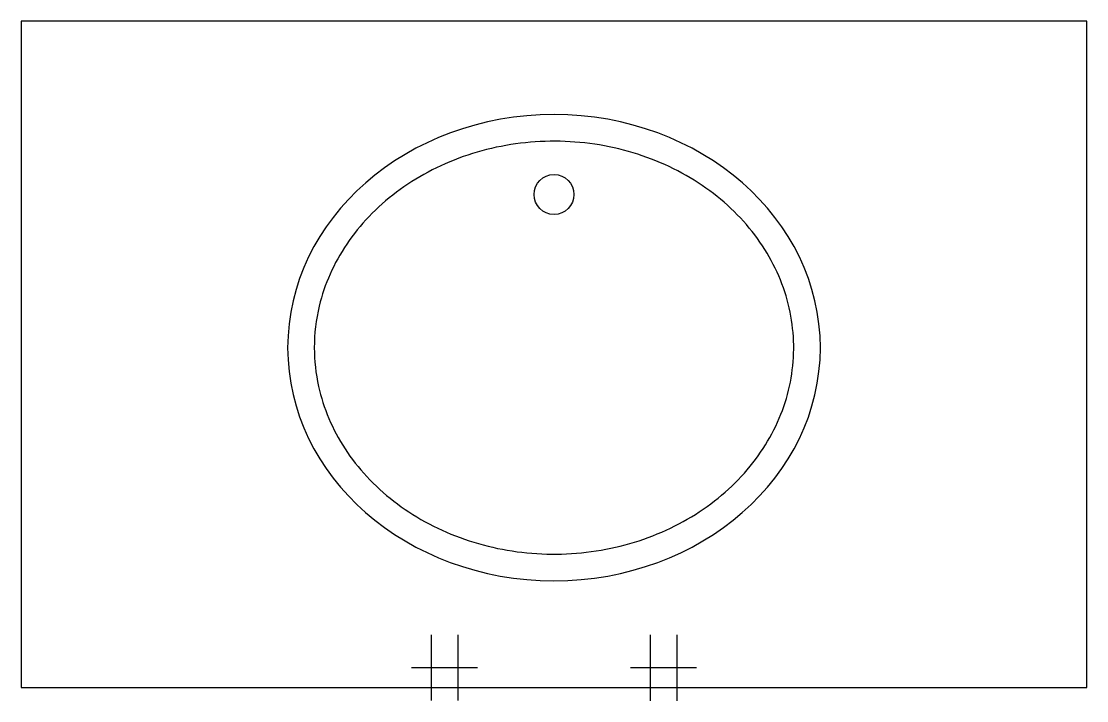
# Model space of a CAD drawing. Header units: millimetres. Extents: x -266.4 to -186.4, y 633.1 to 684.1.
import ezdxf

# ---------------------------------------------------------------- set-up
doc = ezdxf.new("R2010")
doc.units = ezdxf.units.MM

msp = doc.modelspace()

# ---------------------------------------------------------------- linework, layer by layer
for p, q in [((-235.674, 638.037), (-235.674, 633.083)), ((-233.674, 638.037), (-233.674, 633.083)), ((-219.219, 638.036), (-219.219, 633.082)), ((-217.219, 638.036), (-217.219, 633.081)), ((-232.197, 635.56), (-237.151, 635.56)), ((-215.742, 635.558), (-220.696, 635.559))]:
    msp.add_line(p, q)
msp.add_lwpolyline([(-266.445, 634.082), (-186.445, 634.082), (-186.445, 684.082), (-266.445, 684.082)], close=True)
msp.add_circle((-226.444, 671.081), 1.5)
at = {"extrusion": (0, 0, -1)}
msp.add_ellipse((-226.445, 659.581), major_axis=(-20, 0.001), ratio=0.875, dxfattribs=at)
msp.add_open_spline([(-244.445, 659.582), (-244.445, 660.63), (-244.321, 661.678), (-243.685, 664.334), (-242.987, 665.913), (-241.028, 668.814), (-239.767, 670.135), (-236.801, 672.367), (-235.096, 673.277), (-231.426, 674.572), (-229.461, 674.957), (-225.491, 675.154), (-223.486, 674.965), (-219.663, 674.038), (-217.845, 673.299), (-214.595, 671.365), (-213.164, 670.17), (-210.83, 667.465), (-209.929, 665.957), (-208.73, 662.789), (-208.432, 661.129), (-208.459, 657.813), (-208.784, 656.157), (-210.036, 653.002), (-210.963, 651.504), (-213.342, 648.828), (-214.794, 647.65), (-218.077, 645.756), (-219.908, 645.04), (-223.747, 644.161), (-225.755, 643.998), (-229.721, 644.244), (-231.679, 644.654), (-235.326, 645.995), (-237.015, 646.926), (-239.942, 649.194), (-241.18, 650.53), (-243.09, 653.453), (-243.761, 655.04), (-244.338, 657.631), (-244.445, 658.607), (-244.445, 659.582)], degree=3, knots=[0, 0, 0, 0, 0.206629, 0.206629, 0.533528, 0.533528, 0.860428, 0.860428, 1.187327, 1.187327, 1.514226, 1.514226, 1.841126, 1.841126, 2.168025, 2.168025, 2.494924, 2.494924, 2.821823, 2.821823, 3.148723, 3.148723, 3.475622, 3.475622, 3.802521, 3.802521, 4.129421, 4.129421, 4.45632, 4.45632, 4.783219, 4.783219, 5.110118, 5.110118, 5.437018, 5.437018, 5.763917, 5.763917, 6.090816, 6.090816, 6.283185, 6.283185, 6.283185, 6.283185])

doc.saveas('drawing.dxf')
